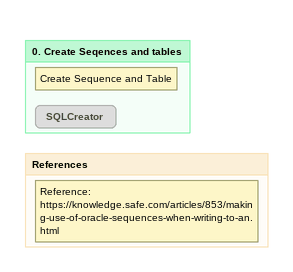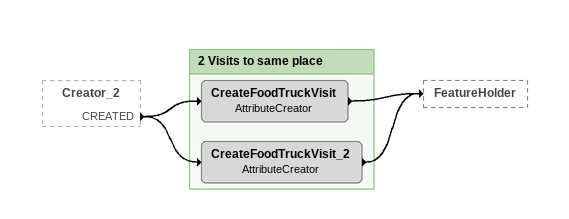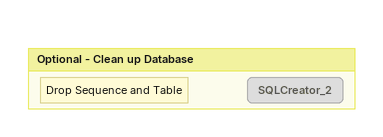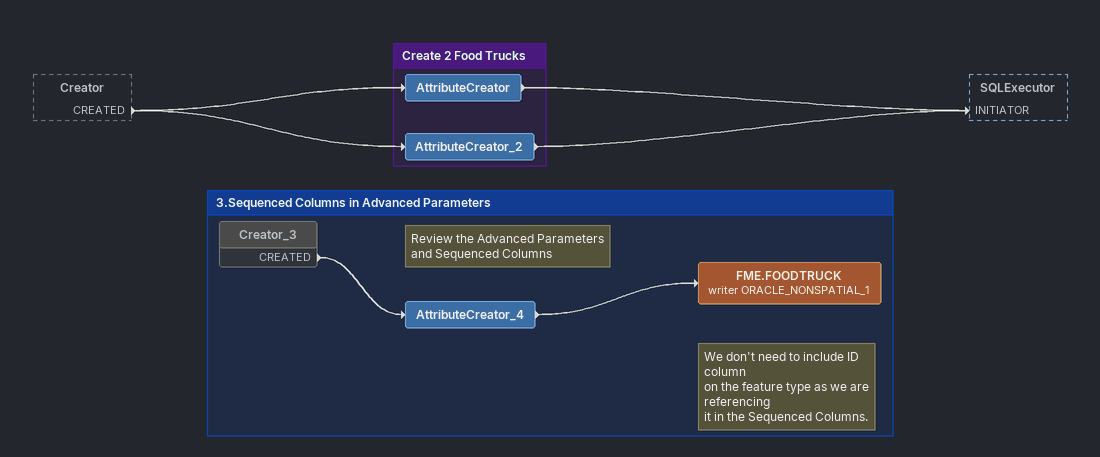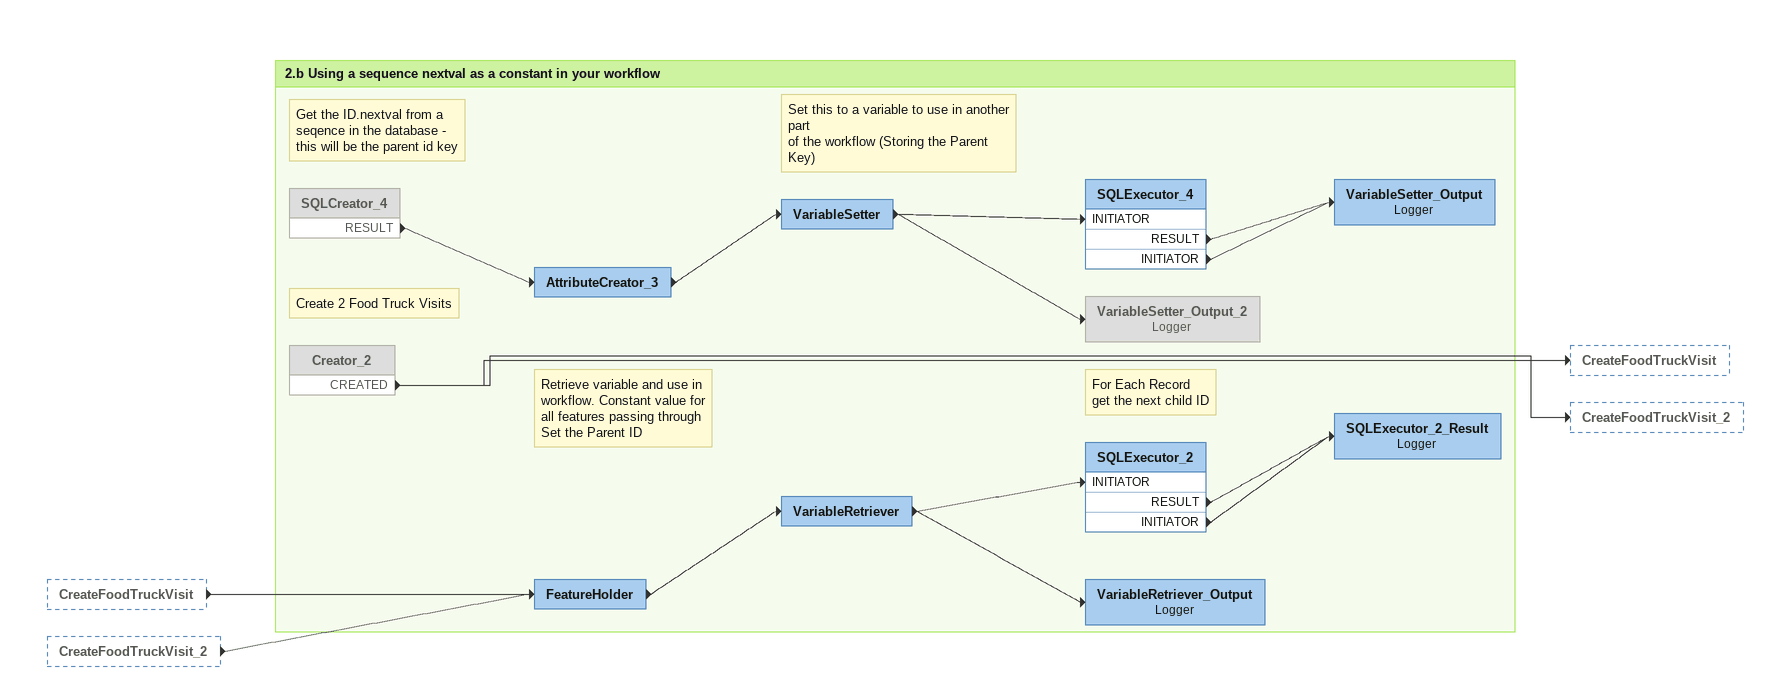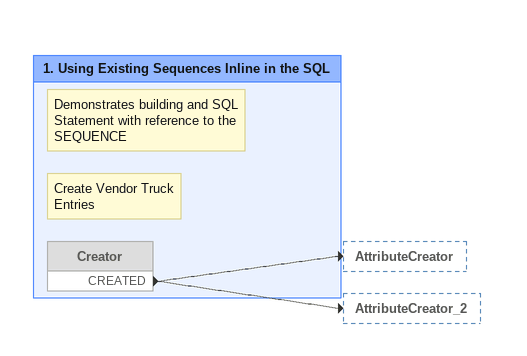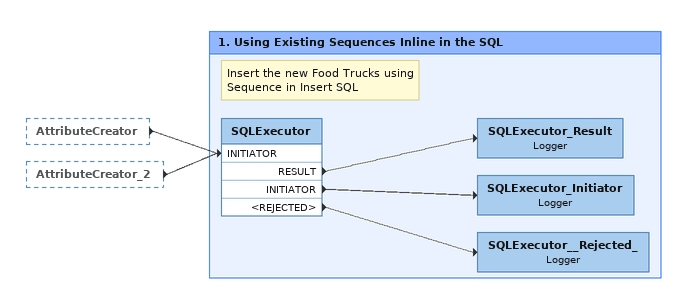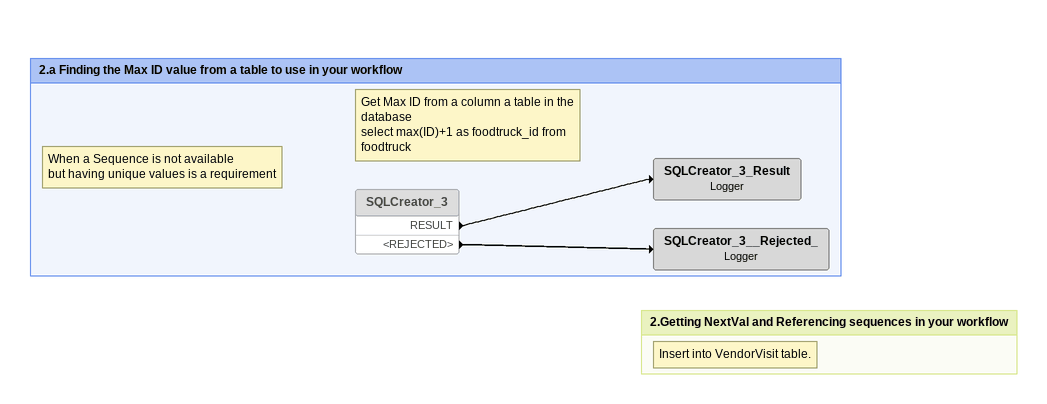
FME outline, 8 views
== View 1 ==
Bookmark: 0. Create Seqences and tables
Note: Create Sequence and Table
SQLCreator [off]

Bookmark: References
Note: Reference: https://knowledge.safe.com/articles/853/making-use-of-oracle-sequences-when-writing-to-an.html

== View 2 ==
Creator_2 [outside]
    CREATED -> CreateFoodTruckVisit
    CREATED -> CreateFoodTruckVisit_2

Bookmark: 2 Visits to same place
CreateFoodTruckVisit: AttributeCreator
    -> FeatureHolder
CreateFoodTruckVisit_2: AttributeCreator
    -> FeatureHolder

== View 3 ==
Bookmark: Optional - Clean up Database
Note: Drop Sequence and Table
SQLCreator_2 [off]

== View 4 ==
Creator [outside]
    CREATED -> AttributeCreator
    CREATED -> AttributeCreator_2

Bookmark: Create 2 Food Trucks
AttributeCreator
    -> SQLExecutor [INITIATOR]
AttributeCreator_2
    -> SQLExecutor [INITIATOR]

Bookmark: 3.Sequenced Columns in Advanced Parameters
Creator_3 [off]
    CREATED -> AttributeCreator_4
AttributeCreator_4
    -> FME.FOODTRUCK (writer ORACLE_NONSPATIAL_1)
Note: Review the Advanced Parameters / and Sequenced Columns
Note: We don't need to include ID column / on the feature type as we are referencing / it in the Sequenced Columns.
FME.FOODTRUCK (writer ORACLE_NONSPATIAL_1)

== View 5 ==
CreateFoodTruckVisit [outside]
    -> FeatureHolder
CreateFoodTruckVisit_2 [outside]
    -> FeatureHolder

Bookmark: 2.b Using a sequence nextval as a constant in your workflow
Note: Get the ID.nextval from a / seqence in the database - / this will be the parent id key
SQLCreator_4 [off]
    RESULT -> AttributeCreator_3
AttributeCreator_3
    -> VariableSetter
Note: Set this to a variable to use in another part / of the workflow (Storing the Parent Key)
VariableSetter
    -> SQLExecutor_4 [INITIATOR]
    -> VariableSetter_Output_2
SQLExecutor_4
    RESULT -> VariableSetter_Output
    INITIATOR -> VariableSetter_Output
VariableSetter_Output: Logger
VariableSetter_Output_2: Logger [off]
Note: Create 2 Food Truck Visits
Creator_2 [off]
    CREATED -> CreateFoodTruckVisit
    CREATED -> CreateFoodTruckVisit_2
FeatureHolder
    -> VariableRetriever
Note: Retrieve variable and use in / workflow. Constant value for / all features passing through / Set the Parent ID
VariableRetriever
    -> SQLExecutor_2 [INITIATOR]
    -> VariableRetriever_Output
Note: For Each Record / get the next child ID
SQLExecutor_2
    RESULT -> SQLExecutor_2_Result
    INITIATOR -> SQLExecutor_2_Result
SQLExecutor_2_Result: Logger
VariableRetriever_Output: Logger

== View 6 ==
Bookmark: 1. Using Existing Sequences Inline in the SQL
Note: Demonstrates building and SQL Statement with reference to the SEQUENCE
Note: Create Vendor Truck / Entries
Creator [off]
    CREATED -> AttributeCreator
    CREATED -> AttributeCreator_2

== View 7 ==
AttributeCreator [outside]
    -> SQLExecutor [INITIATOR]
AttributeCreator_2 [outside]
    -> SQLExecutor [INITIATOR]

Bookmark: 1. Using Existing Sequences Inline in the SQL
Note: Insert the new Food Trucks using / Sequence in Insert SQL
SQLExecutor
    RESULT -> SQLExecutor_Result
    INITIATOR -> SQLExecutor_Initiator
    <REJECTED> -> SQLExecutor__Rejected_
SQLExecutor_Result: Logger
SQLExecutor_Initiator: Logger
SQLExecutor__Rejected_: Logger

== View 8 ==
Bookmark: 2.a Finding the Max ID value from a table to use in your workflow
Note: When a Sequence is not available / but having unique values is a requirement
Note: Get Max ID from a column a table in the database / select max(ID)+1 as foodtruck_id from foodtruck
SQLCreator_3 [off]
    RESULT -> SQLCreator_3_Result
    <REJECTED> -> SQLCreator_3__Rejected_
SQLCreator_3_Result: Logger
SQLCreator_3__Rejected_: Logger

Bookmark: 2.Getting NextVal and Referencing sequences in your workflow
Note: Insert into VendorVisit table.
